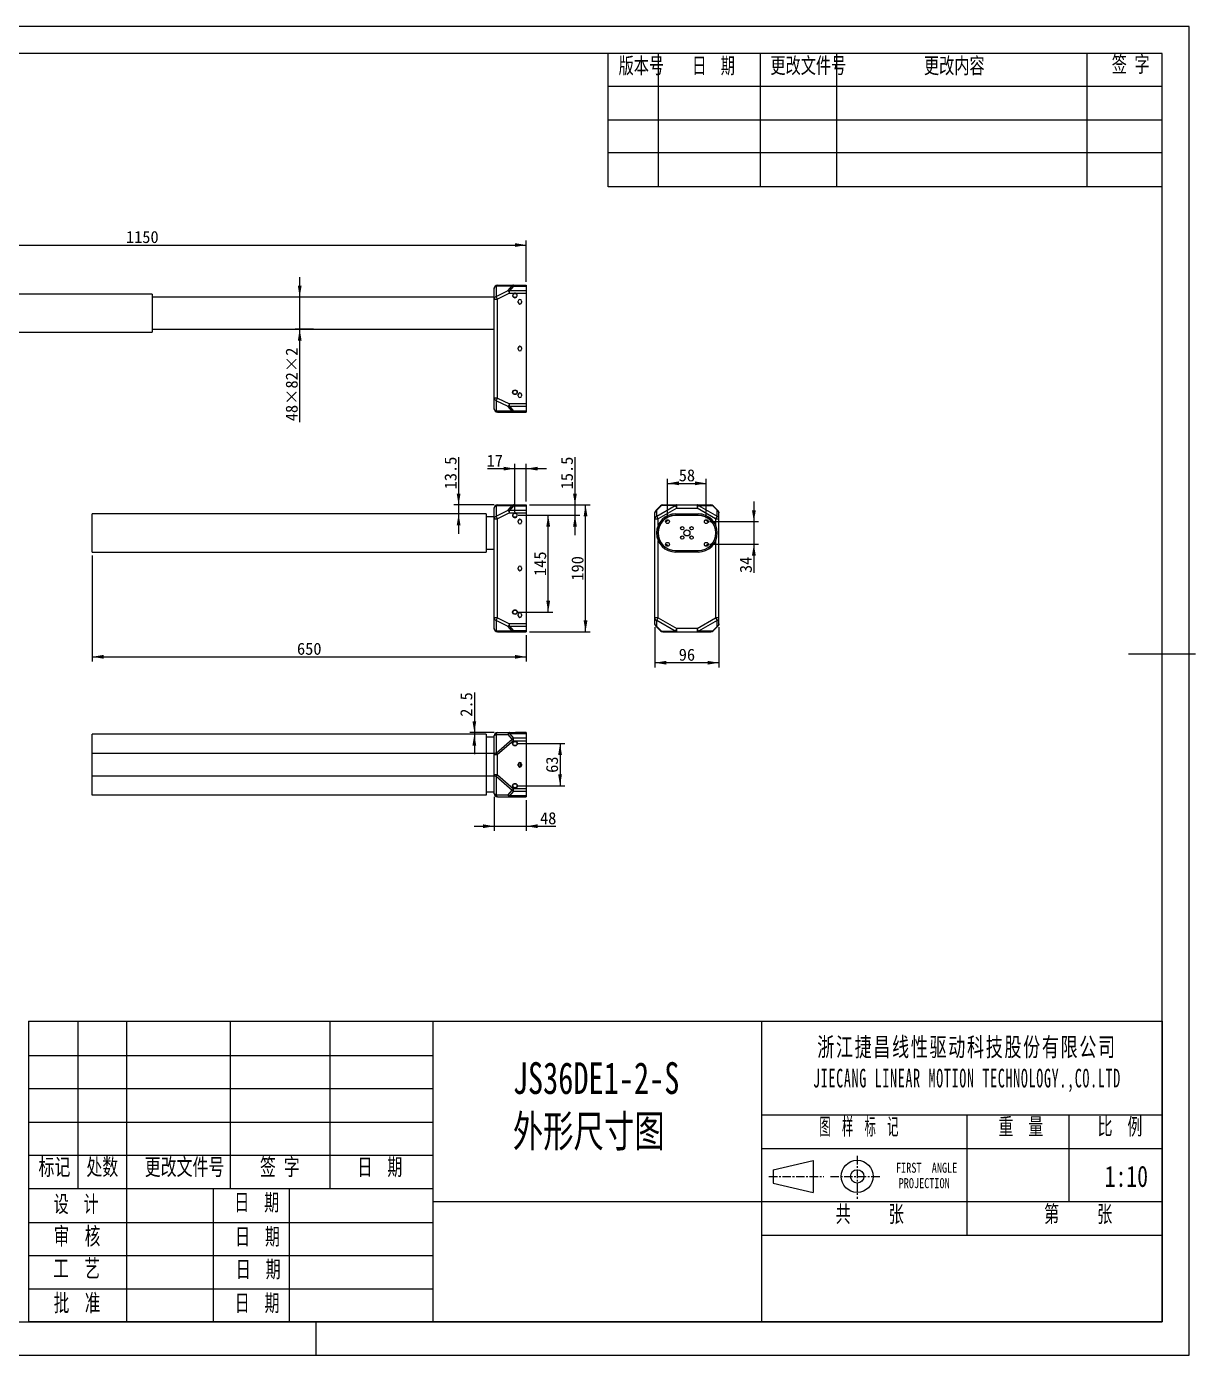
# Model space of a CAD drawing. Header units: millimetres. Extents: x -1 to 2869, y -1 to 1989.
# Drawn here: x 1119 to 2869, y -1 to 1989 of the extents above; entities that cross this region are included whole.
import ezdxf

# ---------------------------------------------------------------- set-up
doc = ezdxf.new("R2010")
doc.units = ezdxf.units.MM
doc.linetypes.add('CENTER', pattern=[10.16, 6.35, -1.27, 1.27, -1.27])
doc.linetypes.add('CENTERX2', pattern=[20.32, 12.7, -2.54, 2.54, -2.54])
doc.layers.get('0').update_dxf_attribs({"lineweight": 18})
for name, color, linetype, lineweight in [('_MODEL5_1_DXF_CONTINUOUS_LINE', 7, 'Continuous', 18), ('_MODEL5_2_DXF_CONTINUOUS_LINE', 7, 'Continuous', 18), ('DIBAN070201_DXF_CONTINUOUS_LINE', 7, 'Continuous', 18), ('OMNIMAX_FRAMDXF_CONTINUOUS_LINE', 7, 'Continuous', 18), ('OVALLEGHALOWDXF_CONTINUOUS_LINE', 7, 'Continuous', 18), ('尺寸线层', 3, 'Continuous', 18)]:
    doc.layers.add(name, color=color, linetype=linetype, lineweight=lineweight)
doc.styles.add('SLDTEXTSTYLE1', font='', dxfattribs={"width": 0.7})
doc.styles.add('SLDTEXTSTYLE2', font='', dxfattribs={"width": 0.75})
doc.styles.add('SLDTEXTSTYLE3', font='', dxfattribs={"width": 0.666667})
doc.styles.add('SLDTEXTSTYLE4', font='', dxfattribs={"width": 0.65625})
doc.styles.add('SLDTEXTSTYLE5', font='', dxfattribs={"width": 0.496589})
doc.styles.get('SLDTEXTSTYLE1').set_extended_font_data('宋体')
doc.styles.get('SLDTEXTSTYLE2').set_extended_font_data('宋体')
doc.styles.get('SLDTEXTSTYLE3').set_extended_font_data('宋体')
doc.styles.get('SLDTEXTSTYLE4').set_extended_font_data('宋体')
doc.styles.get('SLDTEXTSTYLE5').set_extended_font_data('宋体')
doc.dimstyles.get("Standard").update_dxf_attribs({"dimtxt": 18, "dimasz": 17, "dimexe": 7, "dimexo": 5, "dimgap": 3, "dimtad": 1, "dimdec": 1, "dimdsep": 46, "dimtxsty": 'Standard', "dimcen": 0.09, "dimdle": 30, "dimadec": 0, "dimazin": 0, "dimtfac": 1, "dimtmove": 0, "dimatfit": 3, "dimfxl": 1, "dimtolj": 1, "dimarcsym": 0})

# ---------------------------------------------------------------- blocks, each defined once
blk = doc.blocks.new('*X3')
at = {"layer": '尺寸线层', "linetype": 'Continuous', "lineweight": 15}
for points in [[(2208.2, 1247.9), (2211.1, 1264.9), (2205.4, 1264.9)], [(2208.2, 1213.9), (2211.1, 1196.9), (2205.4, 1196.9)]]:
    blk.add_hatch(color=0, dxfattribs=at).paths.add_polyline_path(points, flags=0)
at = {"layer": '尺寸线层', "color": 0, "linetype": 'Continuous', "lineweight": 15}
for p, q in [((2208.2, 1277.9), (2208.2, 1171.4)), ((2142, 1247.9), (2215.2, 1247.9)), ((2142, 1213.9), (2215.2, 1213.9))]:
    blk.add_line(p, q, dxfattribs=at)
at = {"layer": '尺寸线层', "color": 0, "lineweight": 15, "insert": (2196.3, 1183.1), "char_height": 18, "width": 46.659, "attachment_point": 5, "rotation": 90}
blk.add_mtext('34', dxfattribs=at)
blk = doc.blocks.new('*X4')
at = {"layer": '尺寸线层', "linetype": 'Continuous', "lineweight": 15}
for points in [[(2079, 1305.2), (2096, 1308.1), (2096, 1302.4)], [(2137, 1305.2), (2120, 1308.1), (2120, 1302.4)]]:
    blk.add_hatch(color=0, dxfattribs=at).paths.add_polyline_path(points, flags=0)
at = {"layer": '尺寸线层', "color": 0, "linetype": 'Continuous', "lineweight": 15}
for p, q in [((2079, 1252.9), (2079, 1312.2)), ((2079, 1305.2), (2137, 1305.2)), ((2137, 1252.9), (2137, 1312.2))]:
    blk.add_line(p, q, dxfattribs=at)
at = {"layer": '尺寸线层', "color": 0, "lineweight": 15, "insert": (2108, 1317.1), "char_height": 18, "width": 45.453, "attachment_point": 5}
blk.add_mtext('58', dxfattribs=at)
blk = doc.blocks.new('*X5')
at = {"layer": '尺寸线层', "linetype": 'Continuous', "lineweight": 15}
for points in [[(2060, 1036.6), (2077, 1033.8), (2077, 1039.4)], [(2156, 1036.6), (2139, 1033.8), (2139, 1039.4)]]:
    blk.add_hatch(color=0, dxfattribs=at).paths.add_polyline_path(points, flags=0)
at = {"layer": '尺寸线层', "color": 0, "linetype": 'Continuous', "lineweight": 15}
for p, q in [((2060, 1090), (2060, 1029.6)), ((2156, 1090), (2156, 1029.6)), ((2156, 1036.6), (2060, 1036.6))]:
    blk.add_line(p, q, dxfattribs=at)
at = {"layer": '尺寸线层', "color": 0, "lineweight": 15, "insert": (2108, 1048.5), "char_height": 18, "width": 46.659, "attachment_point": 5}
blk.add_mtext('96', dxfattribs=at)
blk = doc.blocks.new('*X6')
at = {"layer": '尺寸线层', "linetype": 'Continuous', "lineweight": 15}
for points in [[(1956.2, 1272.9), (1953.3, 1255.9), (1959, 1255.9)], [(1956.2, 1082.9), (1953.3, 1099.9), (1959, 1099.9)]]:
    blk.add_hatch(color=0, dxfattribs=at).paths.add_polyline_path(points, flags=0)
at = {"layer": '尺寸线层', "color": 0, "linetype": 'Continuous', "lineweight": 15}
for p, q in [((1872.5, 1272.9), (1963.2, 1272.9)), ((1956.2, 1082.9), (1956.2, 1272.9)), ((1872.5, 1082.9), (1963.2, 1082.9))]:
    blk.add_line(p, q, dxfattribs=at)
at = {"layer": '尺寸线层', "color": 0, "lineweight": 15, "insert": (1944.2, 1177.9), "char_height": 18, "width": 68.782, "attachment_point": 5, "rotation": 90}
blk.add_mtext('190', dxfattribs=at)
blk = doc.blocks.new('*X7')
at = {"layer": '尺寸线层', "linetype": 'Continuous', "lineweight": 15}
for points in [[(1217.5, 1045.5), (1234.5, 1048.3), (1234.5, 1042.6)], [(1867.5, 1045.5), (1850.5, 1048.3), (1850.5, 1042.6)]]:
    blk.add_hatch(color=0, dxfattribs=at).paths.add_polyline_path(points, flags=0)
at = {"layer": '尺寸线层', "color": 0, "linetype": 'Continuous', "lineweight": 15}
for p, q in [((1217.5, 1197.4), (1217.5, 1038.5)), ((1867.5, 1077.9), (1867.5, 1038.5)), ((1217.5, 1045.5), (1867.5, 1045.5))]:
    blk.add_line(p, q, dxfattribs=at)
at = {"layer": '尺寸线层', "color": 0, "lineweight": 15, "insert": (1542.5, 1057.4), "char_height": 18, "width": 72.201, "attachment_point": 5}
blk.add_mtext('650', dxfattribs=at)
blk = doc.blocks.new('*X8')
at = {"layer": '尺寸线层', "linetype": 'Continuous', "lineweight": 15}
for points in [[(1918, 915.5), (1920.9, 898.5), (1915.2, 898.5)], [(1918, 852.5), (1920.9, 869.5), (1915.2, 869.5)]]:
    blk.add_hatch(color=0, dxfattribs=at).paths.add_polyline_path(points, flags=0)
at = {"layer": '尺寸线层', "color": 0, "linetype": 'Continuous', "lineweight": 15}
for p, q in [((1855.5, 915.5), (1925, 915.5)), ((1918, 915.5), (1918, 852.5)), ((1855.5, 852.5), (1925, 852.5))]:
    blk.add_line(p, q, dxfattribs=at)
at = {"layer": '尺寸线层', "color": 0, "lineweight": 15, "insert": (1906.1, 884), "char_height": 18, "width": 45.855, "attachment_point": 5, "rotation": 90}
blk.add_mtext('63', dxfattribs=at)
blk = doc.blocks.new('*X9')
at = {"layer": '尺寸线层', "linetype": 'Continuous', "lineweight": 15}
for points in [[(1819.5, 791.8), (1802.5, 794.7), (1802.5, 789)], [(1867.5, 791.8), (1884.5, 794.7), (1884.5, 789)]]:
    blk.add_hatch(color=0, dxfattribs=at).paths.add_polyline_path(points, flags=0)
at = {"layer": '尺寸线层', "color": 0, "linetype": 'Continuous', "lineweight": 15}
for p, q in [((1819.5, 836), (1819.5, 784.8)), ((1867.5, 831), (1867.5, 784.8)), ((1789.5, 791.8), (1911.9, 791.8))]:
    blk.add_line(p, q, dxfattribs=at)
at = {"layer": '尺寸线层', "color": 0, "lineweight": 15, "insert": (1900.3, 803.7), "char_height": 18, "width": 46.659, "attachment_point": 5}
blk.add_mtext('48', dxfattribs=at)
blk = doc.blocks.new('*X10')
at = {"layer": '尺寸线层', "linetype": 'Continuous', "lineweight": 15}
for points in [[(1850.5, 1327.2), (1833.5, 1330), (1833.5, 1324.4)], [(1867.5, 1327.2), (1884.5, 1330), (1884.5, 1324.4)]]:
    blk.add_hatch(color=0, dxfattribs=at).paths.add_polyline_path(points, flags=0)
at = {"layer": '尺寸线层', "color": 0, "linetype": 'Continuous', "lineweight": 15}
for p, q in [((1850.5, 1262.4), (1850.5, 1334.2)), ((1867.5, 1277.9), (1867.5, 1334.2)), ((1809.6, 1327.2), (1897.5, 1327.2))]:
    blk.add_line(p, q, dxfattribs=at)
at = {"layer": '尺寸线层', "color": 0, "lineweight": 15, "insert": (1820.3, 1339.1), "char_height": 18, "width": 42.637, "attachment_point": 5}
blk.add_mtext('17', dxfattribs=at)
blk = doc.blocks.new('*X11')
at = {"layer": '尺寸线层', "linetype": 'Continuous', "lineweight": 15}
for points in [[(1766.1, 1272.9), (1769, 1289.9), (1763.3, 1289.9)], [(1766.1, 1259.4), (1769, 1242.4), (1763.3, 1242.4)]]:
    blk.add_hatch(color=0, dxfattribs=at).paths.add_polyline_path(points, flags=0)
at = {"layer": '尺寸线层', "color": 0, "linetype": 'Continuous', "lineweight": 15}
for p, q in [((1766.1, 1344.2), (1766.1, 1229.4)), ((1819.5, 1272.9), (1759.1, 1272.9)), ((1802.5, 1259.4), (1759.1, 1259.4))]:
    blk.add_line(p, q, dxfattribs=at)
at = {"layer": '尺寸线层', "color": 0, "lineweight": 15, "insert": (1754.2, 1320.7), "char_height": 18, "width": 93.922, "attachment_point": 5, "rotation": 90}
blk.add_mtext('13.5', dxfattribs=at)
blk = doc.blocks.new('*X12')
at = {"layer": '尺寸线层', "linetype": 'Continuous', "lineweight": 15}
for points in [[(1900.3, 1257.4), (1897.4, 1240.4), (1903.1, 1240.4)], [(1900.3, 1112.4), (1897.4, 1129.4), (1903.1, 1129.4)]]:
    blk.add_hatch(color=0, dxfattribs=at).paths.add_polyline_path(points, flags=0)
at = {"layer": '尺寸线层', "color": 0, "linetype": 'Continuous', "lineweight": 15}
for p, q in [((1855.5, 1257.4), (1907.3, 1257.4)), ((1900.3, 1112.4), (1900.3, 1257.4)), ((1855.5, 1112.4), (1907.3, 1112.4))]:
    blk.add_line(p, q, dxfattribs=at)
at = {"layer": '尺寸线层', "color": 0, "lineweight": 15, "insert": (1888.3, 1184.9), "char_height": 18, "width": 68.179, "attachment_point": 5, "rotation": 90}
blk.add_mtext('145', dxfattribs=at)
blk = doc.blocks.new('*X13')
at = {"layer": '尺寸线层', "linetype": 'Continuous', "lineweight": 15}
for points in [[(1940.4, 1272.9), (1943.2, 1289.9), (1937.5, 1289.9)], [(1940.4, 1257.4), (1943.2, 1240.4), (1937.5, 1240.4)]]:
    blk.add_hatch(color=0, dxfattribs=at).paths.add_polyline_path(points, flags=0)
at = {"layer": '尺寸线层', "color": 0, "linetype": 'Continuous', "lineweight": 15}
for p, q in [((1940.4, 1344.2), (1940.4, 1227.4)), ((1855.5, 1257.4), (1947.4, 1257.4)), ((1872.5, 1272.9), (1947.4, 1272.9))]:
    blk.add_line(p, q, dxfattribs=at)
at = {"layer": '尺寸线层', "color": 0, "lineweight": 15, "insert": (1928.4, 1320.7), "char_height": 18, "width": 93.922, "attachment_point": 5, "rotation": 90}
blk.add_mtext('15.5', dxfattribs=at)
blk = doc.blocks.new('*X15')
at = {"layer": '尺寸线层', "linetype": 'Continuous', "lineweight": 15}
for points in [[(1528.2, 1584), (1525.4, 1601), (1531, 1601)], [(1528.2, 1536), (1525.4, 1519), (1531, 1519)]]:
    blk.add_hatch(color=0, dxfattribs=at).paths.add_polyline_path(points, flags=0)
at = {"layer": '尺寸线层', "color": 0, "linetype": 'Continuous', "lineweight": 15}
for p, q in [((1528.2, 1396.7), (1528.2, 1614)), ((1558.1, 1584), (1521.2, 1584)), ((1548.9, 1536), (1521.2, 1536))]:
    blk.add_line(p, q, dxfattribs=at)
at = {"layer": '尺寸线层', "color": 0, "lineweight": 15, "insert": (1516.3, 1453.3), "char_height": 18, "width": 226.659, "attachment_point": 5, "rotation": 90}
blk.add_mtext('48×82×2', dxfattribs=at)
blk = doc.blocks.new('*X16')
at = {"layer": '尺寸线层', "linetype": 'Continuous', "lineweight": 15}
for points in [[(717.5, 1662), (734.5, 1664.8), (734.5, 1659.2)], [(1867.5, 1662), (1850.5, 1664.8), (1850.5, 1659.2)]]:
    blk.add_hatch(color=0, dxfattribs=at).paths.add_polyline_path(points, flags=0)
at = {"layer": '尺寸线层', "color": 0, "linetype": 'Continuous', "lineweight": 15}
for p, q in [((717.5, 1593.5), (717.5, 1669)), ((717.5, 1662), (1867.5, 1662)), ((1867.5, 1607), (1867.5, 1669))]:
    blk.add_line(p, q, dxfattribs=at)
at = {"layer": '尺寸线层', "color": 0, "lineweight": 15, "insert": (1292.5, 1673.9), "char_height": 18, "width": 94.525, "attachment_point": 5}
blk.add_mtext('1150', dxfattribs=at)
blk = doc.blocks.new('*X17')
at = {"layer": '尺寸线层', "linetype": 'Continuous', "lineweight": 15}
for points in [[(1789.7, 932), (1792.5, 949), (1786.9, 949)], [(1789.7, 929.5), (1792.5, 912.5), (1786.9, 912.5)]]:
    blk.add_hatch(color=0, dxfattribs=at).paths.add_polyline_path(points, flags=0)
at = {"layer": '尺寸线层', "color": 0, "linetype": 'Continuous', "lineweight": 15}
for p, q in [((1789.7, 992), (1789.7, 899.5)), ((1819.5, 932), (1782.7, 932)), ((1802.5, 929.5), (1782.7, 929.5))]:
    blk.add_line(p, q, dxfattribs=at)
at = {"layer": '尺寸线层', "color": 0, "lineweight": 15, "insert": (1777.8, 974.1), "char_height": 18, "width": 71.397, "attachment_point": 5, "rotation": 90}
blk.add_mtext('2.5', dxfattribs=at)

msp = doc.modelspace()

# ---------------------------------------------------------------- linework, layer by layer
at = {"color": 7, "linetype": 'Continuous', "lineweight": 0}
for p, q in [((2860, 1989.12), (0, 1989.12)), ((2860, 0), (2860, 1989.12)), ((1990.15, 1748.93), (1990.15, 1948.93)), ((2065.5, 1748.93), (2065.5, 1948.93)), ((2218.11, 1748.93), (2218.11, 1948.93)), ((2332.51, 1748.93), (2332.51, 1948.93)), ((2707.28, 1748.93), (2707.28, 1948.93)), ((2820, 1899.46), (1990.15, 1899.46)), ((2820, 1848.93), (1990.15, 1848.93)), ((2820, 1800.12), (1990.15, 1800.12)), ((2819.28, 1748.93), (1990.15, 1748.93)), ((2869.4, 1049.46), (2769.4, 1049.46)), ((1122.31, 499.72), (2819.85, 499.72)), ((1122.31, 499.72), (1122.31, 49.72)), ((1196.26, 249.46), (1196.26, 499.46)), ((1268.86, 499.46), (1268.86, 49.46)), ((1424.79, 249.46), (1424.79, 499.46)), ((1573.32, 499.72), (1573.36, 249.46)), ((1727.52, 500), (1727.52, 50)), ((2219.85, 499.72), (2219.85, 49.72)), ((2819.85, 499.72), (2819.85, 49.72)), ((1122.31, 448.74), (1727.52, 448.74)), ((1122.31, 399.12), (1727.52, 399.12)), ((2219.4, 359.46), (2819.4, 359.46)), ((2527.01, 359.46), (2527.01, 179.46)), ((2679.88, 359.46), (2679.88, 229.46)), ((1122.31, 348.71), (1727.52, 348.71)), ((1122.31, 299.26), (1727.52, 299.26)), ((2219.4, 309.46), (2819.4, 309.46)), ((2237.13, 277.23), (2297.13, 291.23)), ((2297.13, 291.23), (2297.13, 243.23)), ((2237.13, 277.23), (2237.13, 257.23)), ((2237.13, 277.23), (2237.13, 257.23)), ((1122.31, 249.46), (1727.52, 249.46)), ((1398.69, 249.46), (1398.69, 49.46)), ((1512.56, 249.46), (1512.56, 49.46)), ((2237.13, 257.23), (2297.13, 243.23)), ((1727.52, 230), (2319.88, 230)), ((2319.88, 230), (2819.85, 230)), ((1122.31, 198.41), (1727.52, 198.41)), ((2219.85, 179.72), (2819.85, 179.72)), ((1122.31, 149.14), (1727.52, 149.14)), ((1122.31, 99.14), (1727.52, 99.14)), ((2819.85, 49.72), (1122.31, 49.72)), ((1552.9, -0.54), (1552.9, 49.46)), ((0, 0), (2860, 0))]:
    msp.add_line(p, q, dxfattribs=at)
at = {"color": 7, "linetype": 'Continuous', "lineweight": 15}
for p, q in [((2819.85, 1948.93), (151.02, 1948.93)), ((2819.85, 49.72), (2819.85, 1948.93)), ((151.02, 49.72), (2819.85, 49.72))]:
    msp.add_line(p, q, dxfattribs=at)
at = {"color": 7, "linetype": 'CENTERX2', "lineweight": 0}
for p, q in [((2362.94, 298.08), (2362.94, 233.85)), ((2230.74, 267.23), (2313.08, 267.23)), ((2323, 267.57), (2398.11, 267.57))]:
    msp.add_line(p, q, dxfattribs=at)
at = {"color": 7, "linetype": 'Continuous', "lineweight": 0}
for radius in [24, 10]:
    msp.add_circle((2362.94, 267.57), radius, dxfattribs=at)
at = {"layer": '_MODEL5_1_DXF_CONTINUOUS_LINE', "color": 7, "linetype": 'Continuous'}
for p, q in [((1819.45, 1584.01), (1307.45, 1584.01)), ((1307.45, 1536.01), (1819.45, 1536.01)), ((1819.45, 1254.89), (1807.45, 1254.89)), ((1807.45, 1206.89), (1819.45, 1206.89)), ((1819.45, 924.97), (1807.45, 924.97)), ((1807.45, 900.97), (1819.45, 900.97)), ((1819.45, 866.97), (1807.45, 866.97)), ((1819.45, 842.97), (1807.45, 842.97))]:
    msp.add_line(p, q, dxfattribs=at)
for centre, start, end in [((2090.97, 1230.89), 118.08596, 132.32947), ((2124.97, 1230.89), 47.68681, 61.8783), ((2090.97, 1230.89), 227.67066, 241.9174), ((2124.97, 1230.89), 298.1242, 312.30833)]:
    msp.add_arc(centre, 22, start, end, dxfattribs=at)
at = {"layer": '_MODEL5_2_DXF_CONTINUOUS_LINE', "color": 7, "linetype": 'Continuous'}
for p, q in [((2124.97, 1257.14), (2090.97, 1257.14)), ((2090.97, 1204.64), (2124.97, 1204.64))]:
    msp.add_line(p, q, dxfattribs=at)
for centre, radius in [((2078.97, 1247.89), 2.9), ((2100.97, 1237.89), 2.5), ((2107.97, 1230.89), 4.5), ((2114.97, 1237.89), 2.5), ((2136.97, 1247.89), 2.9), ((2078.97, 1213.89), 2.9), ((2100.97, 1223.89), 2.5), ((2114.97, 1223.89), 2.5), ((2136.97, 1213.89), 2.9)]:
    msp.add_circle(centre, radius, dxfattribs=at)
for centre, start, end in [((2090.97, 1230.89), 90, 270), ((2124.97, 1230.89), 270, 90)]:
    msp.add_arc(centre, 26.25, start, end, dxfattribs=at)
at = {"layer": 'DIBAN070201_DXF_CONTINUOUS_LINE', "color": 7, "linetype": 'Continuous'}
for p, q in [((1855.6, 884.95), (1855.6, 883)), ((1858.6, 880.72), (1858.6, 887.23)), ((1860.3, 882.97), (1860.3, 884.97))]:
    msp.add_line(p, q, dxfattribs=at)
for centre, start, end in [((1857.95, 884.97), 0, 179.6795), ((1857.95, 882.97), 180.28043, 360)]:
    msp.add_arc(centre, 2.35, start, end, dxfattribs=at)
for points in [[(1855.6, 884.95), (1855.6, 884.96), (1855.6, 884.98), (1855.6, 884.99)], [(1855.6, 883), (1855.6, 882.99), (1855.6, 882.97), (1855.6, 882.96)]]:
    msp.add_open_spline(points, degree=3, dxfattribs=at)
at = {"layer": 'OMNIMAX_FRAMDXF_CONTINUOUS_LINE', "color": 7, "linetype": 'Continuous'}
for p, q in [((1819.45, 1417.01), (1819.45, 1597.01)), ((1822.46, 1601), (1846.22, 1601)), ((1822.46, 1601), (1822.46, 1585.07)), ((1822.46, 1585.07), (1840.16, 1593.92)), ((1824.45, 1602.01), (1867.45, 1602.01)), ((1840.16, 1593.92), (1846.22, 1601)), ((1840.16, 1593.92), (1842.15, 1589.94)), ((1848.21, 1600.55), (1842.15, 1593.48)), ((1867.45, 1593.48), (1842.15, 1593.48)), ((1842.15, 1589.94), (1842.15, 1593.48)), ((1848.21, 1600.55), (1848.21, 1602.01)), ((1848.21, 1600.55), (1867.45, 1600.55)), ((1867.45, 1602.01), (1867.45, 1412.01)), ((1819.45, 1581.09), (1824.45, 1581.09)), ((1824.45, 1581.09), (1822.46, 1585.07)), ((1842.15, 1589.94), (1824.45, 1581.09)), ((1824.45, 1432.93), (1824.45, 1581.09)), ((1842.15, 1589.94), (1849.75, 1589.94)), ((1849.75, 1589.94), (1849.85, 1589.45)), ((1850.45, 1589.51), (1850.45, 1590.02)), ((1851.05, 1589.45), (1851.15, 1589.94)), ((1851.15, 1589.94), (1867.45, 1589.94)), ((1855.45, 1576.01), (1855.45, 1578.01)), ((1860.45, 1578.01), (1860.45, 1576.01)), ((1855.45, 1506.01), (1855.45, 1508.01)), ((1860.45, 1508.01), (1860.45, 1506.01)), ((1824.45, 1432.93), (1819.45, 1432.93)), ((1822.46, 1428.95), (1824.45, 1432.93)), ((1824.45, 1432.93), (1842.15, 1424.08)), ((1855.45, 1436.01), (1855.45, 1438.01)), ((1860.45, 1438.01), (1860.45, 1436.01)), ((1840.16, 1420.1), (1822.46, 1428.95)), ((1822.46, 1428.95), (1822.46, 1413.03)), ((1846.22, 1413.03), (1822.46, 1413.03)), ((1842.15, 1424.08), (1840.16, 1420.1)), ((1846.22, 1413.03), (1840.16, 1420.1)), ((1867.45, 1424.08), (1842.15, 1424.08)), ((1842.15, 1420.55), (1842.15, 1424.08)), ((1842.15, 1420.55), (1867.45, 1420.55)), ((1842.15, 1420.55), (1848.21, 1413.48)), ((1867.45, 1413.48), (1848.21, 1413.48)), ((1848.21, 1412.01), (1848.21, 1413.48)), ((1824.45, 1412.01), (1867.45, 1412.01)), ((1819.45, 1087.89), (1819.45, 1267.89)), ((1822.46, 1271.88), (1846.22, 1271.88)), ((1822.46, 1271.88), (1822.46, 1255.95)), ((1822.46, 1255.95), (1840.16, 1264.8)), ((1824.45, 1251.97), (1822.46, 1255.95)), ((1824.45, 1272.89), (1867.45, 1272.89)), ((1842.15, 1260.82), (1824.45, 1251.97)), ((1840.16, 1264.8), (1846.22, 1271.88)), ((1840.16, 1264.8), (1842.15, 1260.82)), ((1848.21, 1271.43), (1842.15, 1264.36)), ((1867.45, 1264.36), (1842.15, 1264.36)), ((1842.15, 1260.82), (1842.15, 1264.36)), ((1842.15, 1260.82), (1849.75, 1260.82)), ((1848.21, 1271.43), (1848.21, 1272.89)), ((1848.21, 1271.43), (1867.45, 1271.43)), ((1849.75, 1260.82), (1849.85, 1260.33)), ((1850.45, 1260.39), (1850.45, 1260.9)), ((1851.05, 1260.33), (1851.15, 1260.82)), ((1851.15, 1260.82), (1867.45, 1260.82)), ((1867.45, 1272.89), (1867.45, 1082.89)), ((2059.97, 1094.96), (2059.97, 1260.82)), ((2061.44, 1264.36), (2068.51, 1271.43)), ((2069.77, 1271.88), (2062.7, 1264.8)), ((2062.7, 1255.95), (2090.56, 1271.88)), ((2062.7, 1255.95), (2062.7, 1264.8)), ((2064.97, 1251.97), (2062.7, 1255.95)), ((2092.83, 1267.89), (2064.97, 1251.97)), ((2090.56, 1271.88), (2069.77, 1271.88)), ((2072.04, 1272.89), (2143.9, 1272.89)), ((2090.56, 1271.88), (2092.83, 1267.89)), ((2092.83, 1267.89), (2092.83, 1272.89)), ((2092.83, 1267.89), (2123.11, 1267.89)), ((2123.11, 1272.89), (2123.11, 1267.89)), ((2123.11, 1267.89), (2125.39, 1271.88)), ((2150.97, 1251.97), (2123.11, 1267.89)), ((2125.39, 1271.88), (2153.25, 1255.95)), ((2125.39, 1271.88), (2146.18, 1271.88)), ((2153.25, 1264.8), (2146.18, 1271.88)), ((2147.44, 1271.43), (2154.51, 1264.36)), ((2153.25, 1255.95), (2150.97, 1251.97)), ((2153.25, 1255.95), (2153.25, 1264.8)), ((2155.97, 1094.96), (2155.97, 1260.82)), ((1819.45, 1251.97), (1824.45, 1251.97)), ((1824.45, 1103.81), (1824.45, 1251.97)), ((1855.45, 1246.89), (1855.45, 1248.89)), ((1860.45, 1248.89), (1860.45, 1246.89)), ((2059.97, 1251.97), (2064.97, 1251.97)), ((2064.97, 1242.48), (2064.97, 1251.97)), ((2064.97, 1234.47), (2064.97, 1235.83)), ((2150.97, 1251.97), (2150.97, 1242.48)), ((2150.97, 1251.97), (2155.97, 1251.97)), ((2150.97, 1235.81), (2150.97, 1234.47)), ((2064.97, 1225.97), (2064.97, 1227.32)), ((2064.97, 1103.81), (2064.97, 1219.3)), ((2150.97, 1227.32), (2150.97, 1225.97)), ((2150.97, 1219.31), (2150.97, 1103.81)), ((1855.45, 1176.89), (1855.45, 1178.89)), ((1860.45, 1178.89), (1860.45, 1176.89)), ((1824.45, 1103.81), (1819.45, 1103.81)), ((1822.46, 1099.83), (1824.45, 1103.81)), ((1840.16, 1090.98), (1822.46, 1099.83)), ((1822.46, 1099.83), (1822.46, 1083.91)), ((1824.45, 1103.81), (1842.15, 1094.96)), ((1842.15, 1094.96), (1840.16, 1090.98)), ((1867.45, 1094.96), (1842.15, 1094.96)), ((1842.15, 1091.43), (1842.15, 1094.96)), ((1855.45, 1106.89), (1855.45, 1108.89)), ((1860.45, 1108.89), (1860.45, 1106.89)), ((2064.97, 1103.81), (2059.97, 1103.81)), ((2062.7, 1099.83), (2064.97, 1103.81)), ((2090.56, 1083.91), (2062.7, 1099.83)), ((2062.7, 1090.98), (2062.7, 1099.83)), ((2064.97, 1103.81), (2092.83, 1087.89)), ((2123.11, 1087.89), (2150.97, 1103.81)), ((2153.25, 1099.83), (2125.39, 1083.91)), ((2155.97, 1103.81), (2150.97, 1103.81)), ((2150.97, 1103.81), (2153.25, 1099.83)), ((2153.25, 1090.98), (2153.25, 1099.83)), ((1846.22, 1083.91), (1822.46, 1083.91)), ((1824.45, 1082.89), (1867.45, 1082.89)), ((1846.22, 1083.91), (1840.16, 1090.98)), ((1842.15, 1091.43), (1867.45, 1091.43)), ((1842.15, 1091.43), (1848.21, 1084.36)), ((1867.45, 1084.36), (1848.21, 1084.36)), ((1848.21, 1082.89), (1848.21, 1084.36)), ((2068.51, 1084.36), (2061.44, 1091.43)), ((2062.7, 1090.98), (2069.77, 1083.91)), ((2069.77, 1083.91), (2090.56, 1083.91)), ((2072.04, 1082.89), (2143.9, 1082.89)), ((2092.83, 1087.89), (2090.56, 1083.91)), ((2123.11, 1087.89), (2092.83, 1087.89)), ((2092.83, 1082.89), (2092.83, 1087.89)), ((2125.39, 1083.91), (2123.11, 1087.89)), ((2123.11, 1087.89), (2123.11, 1082.89)), ((2146.18, 1083.91), (2125.39, 1083.91)), ((2146.18, 1083.91), (2153.25, 1090.98)), ((2154.51, 1091.43), (2147.44, 1084.36)), ((1819.45, 840.97), (1819.45, 926.97)), ((1822.46, 929.25), (1840.16, 929.25)), ((1822.46, 929.25), (1822.46, 901.39)), ((1822.46, 901.39), (1846.22, 922.18)), ((1824.45, 931.97), (1850.97, 931.97)), ((1848.21, 919.9), (1824.45, 899.11)), ((1846.22, 922.18), (1840.16, 929.25)), ((1842.15, 930.51), (1842.15, 931.97)), ((1842.15, 930.51), (1867.45, 930.51)), ((1842.15, 930.51), (1848.21, 923.44)), ((1846.22, 922.18), (1848.21, 919.9)), ((1867.45, 923.44), (1848.21, 923.44)), ((1848.21, 919.9), (1848.21, 923.44)), ((1848.21, 919.9), (1867.45, 919.9)), ((1849.75, 931.97), (1850.45, 931.97)), ((1850.45, 931.97), (1851.15, 931.97)), ((1867.45, 931.97), (1851.15, 931.97)), ((1867.45, 931.97), (1867.45, 835.97)), ((1819.45, 899.11), (1824.45, 899.11)), ((1824.45, 899.11), (1822.46, 901.39)), ((1824.45, 868.84), (1824.45, 899.11)), ((1855.45, 882.97), (1855.45, 884.97)), ((1860.45, 884.97), (1860.45, 882.97)), ((1824.45, 868.84), (1819.45, 868.84)), ((1822.46, 866.56), (1824.45, 868.84)), ((1822.46, 866.56), (1846.22, 845.77)), ((1822.46, 866.56), (1822.46, 838.7)), ((1824.45, 868.84), (1848.21, 848.05)), ((1822.46, 838.7), (1840.16, 838.7)), ((1824.45, 835.97), (1851.07, 835.97)), ((1840.16, 838.7), (1846.22, 845.77)), ((1848.21, 844.51), (1842.15, 837.44)), ((1867.45, 837.44), (1842.15, 837.44)), ((1842.15, 835.97), (1842.15, 837.44)), ((1848.21, 848.05), (1846.22, 845.77)), ((1867.45, 848.05), (1848.21, 848.05)), ((1848.21, 844.51), (1848.21, 848.05)), ((1848.21, 844.51), (1867.45, 844.51)), ((1850.45, 835.98), (1849.75, 835.97)), ((1851.15, 835.97), (1850.45, 835.98)), ((1851.15, 835.97), (1867.45, 835.97))]:
    msp.add_line(p, q, dxfattribs=at)
for centre, radius in [((1850.45, 1586.51), 3), ((1850.45, 1441.51), 3.5), ((1850.45, 1441.51), 3), ((1850.45, 1257.39), 3), ((1850.45, 1112.39), 3.5), ((1850.45, 1112.39), 3), ((1850.45, 915.47), 3.5), ((1850.45, 915.47), 3), ((1850.45, 852.47), 3.5), ((1850.45, 852.47), 3)]:
    msp.add_circle(centre, radius, dxfattribs=at)
for centre, radius, start, end in [((1824.45, 1597.01), 5, 90, 180), ((1850.45, 1586.51), 3.5, 101.56585, 78.43415), ((1850.45, 1586.85), 3.17, 90.03543, 102.80607), ((1850.45, 1586.85), 3.17, 77.19408, 89.96475), ((1857.95, 1578.01), 2.5, 0, 180), ((1857.95, 1576.01), 2.5, 180, 0), ((1857.95, 1508.01), 2.5, 360, 180), ((1857.95, 1506.01), 2.5, 180, 0), ((1857.95, 1438.01), 2.5, 360, 180), ((1857.95, 1436.01), 2.5, 180, 360), ((1824.45, 1417.01), 5, 180, 270), ((1824.45, 1267.89), 5, 90, 180), ((1850.45, 1257.39), 3.5, 101.56585, 78.43415), ((1850.45, 1257.73), 3.17, 90.03543, 102.80607), ((1850.45, 1257.73), 3.17, 77.19408, 89.96475), ((2064.97, 1260.82), 5, 135, 180), ((2072.04, 1267.89), 5, 90, 135), ((2143.9, 1267.89), 5, 45, 90), ((2150.97, 1260.82), 5, 0, 45), ((1857.95, 1248.89), 2.5, 0, 180), ((1857.95, 1246.89), 2.5, 180, 360), ((1857.95, 1178.89), 2.5, 0, 180), ((1857.95, 1176.89), 2.5, 180, 0), ((1857.95, 1108.89), 2.5, 360, 180), ((1857.95, 1106.89), 2.5, 180, 0), ((2064.97, 1094.96), 5, 180, 225), ((2150.97, 1094.96), 5, 315, 360), ((1824.45, 1087.89), 5, 180, 270), ((2072.04, 1087.89), 5, 225, 270), ((2143.9, 1087.89), 5, 270, 315), ((1824.45, 926.97), 5, 90, 180), ((1857.95, 884.97), 2.5, 0, 180), ((1857.95, 882.97), 2.5, 180, 360), ((1824.45, 840.97), 5, 180, 270)]:
    msp.add_arc(centre, radius, start, end, dxfattribs=at)
for points, knots in [([(1819.45, 1597.01), (1819.45, 1597.43), (1819.6, 1598.29), (1820.23, 1599.45), (1821.21, 1600.4), (1822.03, 1600.83), (1822.46, 1601)], [0, 0, 0, 0, 1.263907, 2.5594833, 3.9064103, 5.3063806, 5.3063806, 5.3063806, 5.3063806]), ([(1822.46, 1601), (1822.72, 1601.3), (1823.19, 1601.69), (1823.91, 1601.97), (1824.27, 1602.01), (1824.45, 1602.01)], [0, 0, 0, 0, 1.2110339, 1.7667809, 2.3046645, 2.3046645, 2.3046645, 2.3046645]), ([(1842.15, 1593.48), (1841.98, 1593.55), (1841.34, 1593.79), (1840.66, 1593.93), (1840.16, 1593.92)], [0, 0, 0, 0, 0.5535474, 2.0530536, 2.0530536, 2.0530536, 2.0530536]), ([(1848.21, 1602.01), (1848.03, 1602.01), (1847.67, 1601.97), (1846.95, 1601.69), (1846.48, 1601.3), (1846.22, 1601)], [0, 0, 0, 0, 0.5380662, 1.0937912, 2.3046662, 2.3046662, 2.3046662, 2.3046662]), ([(1846.22, 1601), (1846.38, 1601), (1847.06, 1600.96), (1847.73, 1600.76), (1848.21, 1600.55)], [0, 0, 0, 0, 0.4733683, 2.0532698, 2.0532698, 2.0532698, 2.0532698]), ([(1822.46, 1585.07), (1822.03, 1584.91), (1821.21, 1584.48), (1820.23, 1583.53), (1819.6, 1582.37), (1819.45, 1581.51), (1819.45, 1581.09)], [0, 0, 0, 0, 1.4002517, 2.7471245, 4.0425595, 5.3063837, 5.3063837, 5.3063837, 5.3063837]), ([(1819.45, 1432.93), (1819.45, 1432.51), (1819.6, 1431.66), (1820.23, 1430.5), (1821.21, 1429.55), (1822.03, 1429.12), (1822.46, 1428.95)], [0, 0, 0, 0, 1.2638242, 2.5592592, 3.906132, 5.3063837, 5.3063837, 5.3063837, 5.3063837]), ([(1822.46, 1413.03), (1822.03, 1413.2), (1821.21, 1413.63), (1820.23, 1414.58), (1819.6, 1415.74), (1819.45, 1416.59), (1819.45, 1417.01)], [0, 0, 0, 0, 1.3999702, 2.7468972, 4.0424735, 5.3063806, 5.3063806, 5.3063806, 5.3063806]), ([(1824.45, 1412.01), (1824.27, 1412.01), (1823.91, 1412.06), (1823.19, 1412.34), (1822.72, 1412.73), (1822.46, 1413.03)], [0, 0, 0, 0, 0.5378837, 1.0936306, 2.3046645, 2.3046645, 2.3046645, 2.3046645]), ([(1840.16, 1420.1), (1840.32, 1420.1), (1841, 1420.14), (1841.67, 1420.34), (1842.15, 1420.55)], [0, 0, 0, 0, 0.4733688, 2.0532698, 2.0532698, 2.0532698, 2.0532698]), ([(1848.21, 1413.48), (1848.04, 1413.41), (1847.41, 1413.16), (1846.72, 1413.03), (1846.22, 1413.03)], [0, 0, 0, 0, 0.5535479, 2.0530536, 2.0530536, 2.0530536, 2.0530536]), ([(1846.22, 1413.03), (1846.48, 1412.73), (1846.95, 1412.34), (1847.67, 1412.06), (1848.03, 1412.01), (1848.21, 1412.01)], [0, 0, 0, 0, 1.210875, 1.7665999, 2.3046662, 2.3046662, 2.3046662, 2.3046662]), ([(1819.45, 1267.89), (1819.45, 1268.31), (1819.6, 1269.17), (1820.23, 1270.33), (1821.21, 1271.28), (1822.03, 1271.71), (1822.46, 1271.88)], [0, 0, 0, 0, 1.263907, 2.5594833, 3.9064103, 5.3063806, 5.3063806, 5.3063806, 5.3063806]), ([(1822.46, 1255.95), (1822.03, 1255.79), (1821.21, 1255.36), (1820.23, 1254.41), (1819.6, 1253.25), (1819.45, 1252.39), (1819.45, 1251.97)], [0, 0, 0, 0, 1.4002517, 2.7471245, 4.0425595, 5.3063837, 5.3063837, 5.3063837, 5.3063837]), ([(1822.46, 1271.88), (1822.72, 1272.18), (1823.19, 1272.57), (1823.91, 1272.85), (1824.27, 1272.89), (1824.45, 1272.89)], [0, 0, 0, 0, 1.2110339, 1.7667809, 2.3046645, 2.3046645, 2.3046645, 2.3046645]), ([(1842.15, 1264.36), (1841.98, 1264.43), (1841.34, 1264.67), (1840.66, 1264.81), (1840.16, 1264.8)], [0, 0, 0, 0, 0.5535474, 2.0530536, 2.0530536, 2.0530536, 2.0530536]), ([(1848.21, 1272.89), (1848.03, 1272.89), (1847.67, 1272.85), (1846.95, 1272.57), (1846.48, 1272.18), (1846.22, 1271.88)], [0, 0, 0, 0, 0.5380662, 1.0937912, 2.3046662, 2.3046662, 2.3046662, 2.3046662]), ([(1846.22, 1271.88), (1846.38, 1271.88), (1847.06, 1271.84), (1847.73, 1271.64), (1848.21, 1271.43)], [0, 0, 0, 0, 0.4733683, 2.0532698, 2.0532698, 2.0532698, 2.0532698]), ([(2059.97, 1260.82), (2059.97, 1261.15), (2060.05, 1261.81), (2060.41, 1262.75), (2060.99, 1263.59), (2061.5, 1264.06), (2061.78, 1264.27)], [0, 0, 0, 0, 0.9835196, 1.9783341, 2.9932737, 4.03297, 4.03297, 4.03297, 4.03297]), ([(2062.7, 1255.95), (2062.29, 1255.77), (2061.55, 1255.31), (2060.66, 1254.35), (2060.1, 1253.21), (2059.97, 1252.38), (2059.97, 1251.97)], [0, 0, 0, 0, 1.3263708, 2.6136269, 3.865096, 5.0952417, 5.0952417, 5.0952417, 5.0952417]), ([(2062.7, 1264.8), (2062.45, 1264.81), (2061.99, 1264.75), (2061.59, 1264.51), (2061.44, 1264.36)], [0, 0, 0, 0, 0.7293207, 1.3708529, 1.3708529, 1.3708529, 1.3708529]), ([(2061.78, 1264.27), (2061.85, 1264.32), (2062.14, 1264.52), (2062.45, 1264.69), (2062.7, 1264.8)], [0, 0, 0, 0, 0.2642235, 1.0641519, 1.0641519, 1.0641519, 1.0641519]), ([(2068.51, 1271.43), (2068.66, 1271.58), (2069.06, 1271.82), (2069.53, 1271.88), (2069.77, 1271.88)], [0, 0, 0, 0, 0.6415331, 1.3708529, 1.3708529, 1.3708529, 1.3708529]), ([(2069.77, 1271.88), (2070.08, 1272.19), (2070.78, 1272.7), (2071.63, 1272.89), (2072.04, 1272.89)], [0, 0, 0, 0, 1.3207529, 2.5554612, 2.5554612, 2.5554612, 2.5554612]), ([(2092.83, 1272.89), (2092.42, 1272.89), (2091.57, 1272.7), (2090.87, 1272.19), (2090.56, 1271.88)], [0, 0, 0, 0, 1.234547, 2.5554716, 2.5554716, 2.5554716, 2.5554716]), ([(2125.39, 1271.88), (2125.08, 1272.19), (2124.38, 1272.7), (2123.52, 1272.89), (2123.11, 1272.89)], [0, 0, 0, 0, 1.3209247, 2.5554716, 2.5554716, 2.5554716, 2.5554716]), ([(2143.9, 1272.89), (2144.31, 1272.89), (2145.17, 1272.7), (2145.87, 1272.19), (2146.18, 1271.88)], [0, 0, 0, 0, 1.2347083, 2.5554612, 2.5554612, 2.5554612, 2.5554612]), ([(2146.18, 1271.88), (2146.42, 1271.88), (2146.88, 1271.82), (2147.29, 1271.58), (2147.44, 1271.43)], [0, 0, 0, 0, 0.7293199, 1.3708529, 1.3708529, 1.3708529, 1.3708529]), ([(2153.25, 1264.8), (2153.33, 1264.77), (2153.65, 1264.61), (2153.95, 1264.42), (2154.16, 1264.27)], [0, 0, 0, 0, 0.2679871, 1.0641489, 1.0641489, 1.0641489, 1.0641489]), ([(2154.51, 1264.36), (2154.36, 1264.51), (2153.95, 1264.75), (2153.49, 1264.81), (2153.25, 1264.8)], [0, 0, 0, 0, 0.6415322, 1.3708529, 1.3708529, 1.3708529, 1.3708529]), ([(2155.97, 1251.97), (2155.97, 1252.38), (2155.84, 1253.21), (2155.28, 1254.35), (2154.4, 1255.31), (2153.65, 1255.77), (2153.25, 1255.95)], [0, 0, 0, 0, 1.2301457, 2.4816149, 3.7688709, 5.0952417, 5.0952417, 5.0952417, 5.0952417]), ([(2154.16, 1264.27), (2154.44, 1264.06), (2154.95, 1263.59), (2155.53, 1262.75), (2155.89, 1261.81), (2155.97, 1261.15), (2155.97, 1260.82)], [0, 0, 0, 0, 1.0396963, 2.0546359, 3.0494504, 4.03297, 4.03297, 4.03297, 4.03297]), ([(1819.45, 1103.81), (1819.45, 1103.39), (1819.6, 1102.54), (1820.23, 1101.38), (1821.21, 1100.43), (1822.03, 1100), (1822.46, 1099.83)], [0, 0, 0, 0, 1.2638242, 2.5592592, 3.906132, 5.3063837, 5.3063837, 5.3063837, 5.3063837]), ([(2059.97, 1103.81), (2059.97, 1103.41), (2060.1, 1102.58), (2060.66, 1101.44), (2061.55, 1100.48), (2062.29, 1100.02), (2062.7, 1099.83)], [0, 0, 0, 0, 1.2301457, 2.4816149, 3.7688709, 5.0952417, 5.0952417, 5.0952417, 5.0952417]), ([(2061.78, 1091.52), (2061.5, 1091.73), (2060.99, 1092.19), (2060.41, 1093.04), (2060.05, 1093.98), (2059.97, 1094.64), (2059.97, 1094.96)], [0, 0, 0, 0, 1.0396963, 2.0546359, 3.0494504, 4.03297, 4.03297, 4.03297, 4.03297]), ([(2153.25, 1099.83), (2153.65, 1100.02), (2154.4, 1100.48), (2155.28, 1101.44), (2155.84, 1102.58), (2155.97, 1103.41), (2155.97, 1103.81)], [0, 0, 0, 0, 1.3263708, 2.6136269, 3.865096, 5.0952417, 5.0952417, 5.0952417, 5.0952417]), ([(2155.97, 1094.96), (2155.97, 1094.64), (2155.89, 1093.98), (2155.53, 1093.04), (2154.95, 1092.19), (2154.44, 1091.73), (2154.16, 1091.52)], [0, 0, 0, 0, 0.9835196, 1.9783341, 2.9932737, 4.03297, 4.03297, 4.03297, 4.03297]), ([(1822.46, 1083.91), (1822.03, 1084.08), (1821.21, 1084.51), (1820.23, 1085.46), (1819.6, 1086.62), (1819.45, 1087.47), (1819.45, 1087.89)], [0, 0, 0, 0, 1.3999702, 2.7468972, 4.0424735, 5.3063806, 5.3063806, 5.3063806, 5.3063806]), ([(1824.45, 1082.89), (1824.27, 1082.89), (1823.91, 1082.94), (1823.19, 1083.22), (1822.72, 1083.61), (1822.46, 1083.91)], [0, 0, 0, 0, 0.5378837, 1.0936306, 2.3046645, 2.3046645, 2.3046645, 2.3046645]), ([(1840.16, 1090.98), (1840.32, 1090.98), (1841, 1091.02), (1841.67, 1091.22), (1842.15, 1091.43)], [0, 0, 0, 0, 0.4733688, 2.0532698, 2.0532698, 2.0532698, 2.0532698]), ([(1848.21, 1084.36), (1848.04, 1084.29), (1847.41, 1084.04), (1846.72, 1083.91), (1846.22, 1083.91)], [0, 0, 0, 0, 0.5535479, 2.0530536, 2.0530536, 2.0530536, 2.0530536]), ([(1846.22, 1083.91), (1846.48, 1083.61), (1846.95, 1083.22), (1847.67, 1082.94), (1848.03, 1082.89), (1848.21, 1082.89)], [0, 0, 0, 0, 1.210875, 1.7665999, 2.3046662, 2.3046662, 2.3046662, 2.3046662]), ([(2061.44, 1091.43), (2061.59, 1091.28), (2061.99, 1091.04), (2062.45, 1090.98), (2062.7, 1090.98)], [0, 0, 0, 0, 0.6415322, 1.3708529, 1.3708529, 1.3708529, 1.3708529]), ([(2062.7, 1090.98), (2062.61, 1091.02), (2062.3, 1091.18), (2061.99, 1091.36), (2061.78, 1091.52)], [0, 0, 0, 0, 0.2679871, 1.0641489, 1.0641489, 1.0641489, 1.0641489]), ([(2069.77, 1083.91), (2069.53, 1083.91), (2069.06, 1083.97), (2068.66, 1084.21), (2068.51, 1084.36)], [0, 0, 0, 0, 0.7293199, 1.3708529, 1.3708529, 1.3708529, 1.3708529]), ([(2072.04, 1082.89), (2071.63, 1082.89), (2070.78, 1083.09), (2070.08, 1083.6), (2069.77, 1083.91)], [0, 0, 0, 0, 1.2347083, 2.5554612, 2.5554612, 2.5554612, 2.5554612]), ([(2090.56, 1083.91), (2090.87, 1083.6), (2091.57, 1083.09), (2092.42, 1082.89), (2092.83, 1082.89)], [0, 0, 0, 0, 1.3209247, 2.5554716, 2.5554716, 2.5554716, 2.5554716]), ([(2123.11, 1082.89), (2123.52, 1082.89), (2124.38, 1083.09), (2125.08, 1083.6), (2125.39, 1083.91)], [0, 0, 0, 0, 1.234547, 2.5554716, 2.5554716, 2.5554716, 2.5554716]), ([(2146.18, 1083.91), (2145.87, 1083.6), (2145.17, 1083.09), (2144.31, 1082.89), (2143.9, 1082.89)], [0, 0, 0, 0, 1.3207529, 2.5554612, 2.5554612, 2.5554612, 2.5554612]), ([(2147.44, 1084.36), (2147.29, 1084.21), (2146.88, 1083.97), (2146.42, 1083.91), (2146.18, 1083.91)], [0, 0, 0, 0, 0.6415331, 1.3708529, 1.3708529, 1.3708529, 1.3708529]), ([(2154.16, 1091.52), (2154.09, 1091.47), (2153.8, 1091.27), (2153.49, 1091.09), (2153.25, 1090.98)], [0, 0, 0, 0, 0.2642235, 1.0641519, 1.0641519, 1.0641519, 1.0641519]), ([(2153.25, 1090.98), (2153.49, 1090.98), (2153.95, 1091.04), (2154.36, 1091.28), (2154.51, 1091.43)], [0, 0, 0, 0, 0.7293207, 1.3708529, 1.3708529, 1.3708529, 1.3708529]), ([(1819.45, 926.97), (1819.45, 927.1), (1819.49, 927.35), (1819.65, 927.7), (1819.92, 928.04), (1820.42, 928.48), (1821.27, 928.93), (1822.04, 929.16), (1822.46, 929.25)], [0, 0, 0, 0, 0.3630558, 0.7484524, 1.172604, 1.6458355, 2.7473144, 4.0357253, 4.0357253, 4.0357253, 4.0357253]), ([(1822.46, 929.25), (1822.55, 929.63), (1822.76, 930.33), (1823.15, 931.1), (1823.54, 931.55), (1823.83, 931.79), (1824.13, 931.94), (1824.35, 931.97), (1824.45, 931.97)], [0, 0, 0, 0, 1.1771921, 2.1667067, 2.5850784, 2.9553415, 3.2873718, 3.5973228, 3.5973228, 3.5973228, 3.5973228]), ([(1842.15, 931.97), (1842.05, 931.97), (1841.83, 931.94), (1841.53, 931.79), (1841.24, 931.55), (1840.85, 931.1), (1840.46, 930.33), (1840.25, 929.63), (1840.16, 929.25)], [0, 0, 0, 0, 0.309951, 0.6419814, 1.0122445, 1.4306161, 2.4201307, 3.5973228, 3.5973228, 3.5973228, 3.5973228]), ([(1840.16, 929.25), (1840.31, 929.38), (1840.93, 929.87), (1841.61, 930.28), (1842.15, 930.51)], [0, 0, 0, 0, 0.6052497, 2.3644167, 2.3644167, 2.3644167, 2.3644167]), ([(1848.21, 923.44), (1848.04, 923.36), (1847.33, 923.02), (1846.67, 922.57), (1846.22, 922.18)], [0, 0, 0, 0, 0.5733031, 2.3644617, 2.3644617, 2.3644617, 2.3644617]), ([(1822.46, 901.39), (1822.04, 901.3), (1821.28, 901.07), (1820.42, 900.62), (1819.92, 900.18), (1819.65, 899.84), (1819.49, 899.48), (1819.45, 899.23), (1819.45, 899.11)], [0, 0, 0, 0, 1.2881612, 2.3897174, 2.8630034, 3.2872184, 3.6726587, 4.0357227, 4.0357227, 4.0357227, 4.0357227]), ([(1819.45, 868.84), (1819.45, 868.72), (1819.49, 868.47), (1819.65, 868.11), (1819.92, 867.77), (1820.42, 867.33), (1821.28, 866.88), (1822.04, 866.65), (1822.46, 866.56)], [0, 0, 0, 0, 0.363064, 0.7485042, 1.1727192, 1.6460052, 2.7475614, 4.0357227, 4.0357227, 4.0357227, 4.0357227]), ([(1822.46, 838.7), (1822.04, 838.79), (1821.27, 839.02), (1820.42, 839.47), (1819.92, 839.91), (1819.65, 840.25), (1819.49, 840.6), (1819.45, 840.85), (1819.45, 840.97)], [0, 0, 0, 0, 1.2884109, 2.3898898, 2.8631213, 3.2872729, 3.6726695, 4.0357253, 4.0357253, 4.0357253, 4.0357253]), ([(1824.45, 835.97), (1824.35, 835.97), (1824.13, 836.01), (1823.83, 836.16), (1823.54, 836.4), (1823.15, 836.85), (1822.76, 837.62), (1822.55, 838.32), (1822.46, 838.7)], [0, 0, 0, 0, 0.309951, 0.6419814, 1.0122445, 1.4306161, 2.4201307, 3.5973228, 3.5973228, 3.5973228, 3.5973228]), ([(1840.16, 838.7), (1840.25, 838.32), (1840.46, 837.62), (1840.85, 836.85), (1841.24, 836.4), (1841.53, 836.16), (1841.83, 836.01), (1842.05, 835.97), (1842.15, 835.97)], [0, 0, 0, 0, 1.1771921, 2.1667067, 2.5850784, 2.9553415, 3.2873718, 3.5973228, 3.5973228, 3.5973228, 3.5973228]), ([(1842.15, 837.44), (1841.98, 837.51), (1841.27, 837.86), (1840.61, 838.31), (1840.16, 838.7)], [0, 0, 0, 0, 0.5733025, 2.3644617, 2.3644617, 2.3644617, 2.3644617]), ([(1846.22, 845.77), (1846.37, 845.64), (1846.99, 845.15), (1847.67, 844.74), (1848.21, 844.51)], [0, 0, 0, 0, 0.6052491, 2.3644167, 2.3644167, 2.3644167, 2.3644167])]:
    msp.add_open_spline(points, degree=3, knots=knots, dxfattribs=at)
at = {"layer": 'OVALLEGHALOWDXF_CONTINUOUS_LINE', "color": 7, "linetype": 'Continuous'}
for p, q in [((1307.45, 1588.51), (717.45, 1588.51)), ((1307.45, 1588.51), (1307.45, 1531.51)), ((717.45, 1531.51), (1307.45, 1531.51)), ((1217.45, 1202.39), (1217.45, 1259.39)), ((1807.45, 1259.39), (1217.45, 1259.39)), ((1807.45, 1259.39), (1807.45, 1202.39)), ((2090.97, 1259.39), (2124.97, 1259.39)), ((2090.97, 1257.39), (2124.97, 1257.39)), ((1217.45, 1202.39), (1807.45, 1202.39)), ((2124.97, 1204.39), (2090.97, 1204.39)), ((2124.97, 1202.39), (2090.97, 1202.39)), ((1217.45, 838.47), (1217.45, 929.47)), ((1807.45, 929.47), (1217.45, 929.47)), ((1807.45, 929.47), (1807.45, 838.47)), ((1217.45, 900.97), (1807.45, 900.97)), ((1807.45, 866.97), (1217.45, 866.97)), ((1807.45, 838.47), (1217.45, 838.47))]:
    msp.add_line(p, q, dxfattribs=at)
for centre, radius, start, end in [((2090.97, 1230.89), 28.5, 90, 270), ((2090.97, 1230.89), 26.5, 90, 270), ((2124.97, 1230.89), 28.5, 270, 90), ((2124.97, 1230.89), 26.5, 270, 90)]:
    msp.add_arc(centre, radius, start, end, dxfattribs=at)

# ---------------------------------------------------------------- texts
at = {"color": 7, "linetype": 'Continuous', "lineweight": -2, "char_height": 23.812, "attachment_point": 1}
for s, insert, width, style in [('版本号', (2005.71, 1942.59), 138.0061, 'SLDTEXTSTYLE1'), ('日  期', (2115.94, 1942.59), 121.6982, 'SLDTEXTSTYLE4'), ('更改文件号', (2232.96, 1942.82), 232.99, 'SLDTEXTSTYLE1'), ('更改内容', (2462.86, 1942.59), 185.8705, 'SLDTEXTSTYLE1'), ('签 字', (2744.09, 1944.63), 115.0982, 'SLDTEXTSTYLE1')]:
    msp.add_mtext(s, dxfattribs=dict(at, insert=insert, width=width, style=style))
at = {"linetype": 'CENTER', "insert": (2527.37, 434.38), "char_height": 28, "width": 944.193, "attachment_point": 5}
msp.add_mtext('{\\W0.7;\\T1.1;\\C0;浙江捷昌线性驱动科技股份有限公司\\P\\W0.55;JIECANG LINEAR MOTION TECHNOLOGY.,CO.LTD}', dxfattribs=at)
at = {"color": 7, "linetype": 'Continuous', "insert": (1847.3, 438.51), "char_height": 47.625, "width": 515.5207, "attachment_point": 1, "style": 'SLDTEXTSTYLE1'}
msp.add_mtext('JS36DE1-2-S\\P外形尺寸图', dxfattribs=at)
at = {"color": 7, "linetype": 'Continuous', "lineweight": 0, "attachment_point": 1}
for s, insert, char_height, width, style in [('图  样  标  记', (2306.32, 354.73), 25, 242.0527, 'SLDTEXTSTYLE5'), ('重  量', (2574.45, 354.73), 25, 136.9326, 'SLDTEXTSTYLE4'), ('比  例', (2722.87, 354.73), 25, 129.9668, 'SLDTEXTSTYLE4'), ('标记', (1137.11, 294.19), 25, 95.6145, 'SLDTEXTSTYLE1'), ('处数', (1208.81, 294.19), 25, 95.0279, 'SLDTEXTSTYLE1'), ('更改文件号', (1296.12, 294.19), 25, 244.6089, 'SLDTEXTSTYLE1'), ('签 字', (1468.66, 294.19), 25, 120.838, 'SLDTEXTSTYLE1'), ('日  期', (1614.69, 294.19), 25, 127.7671, 'SLDTEXTSTYLE4'), ('FIRST  ANGLE', (2421.04, 287.91), 15, 191.3128, 'SLDTEXTSTYLE2'), ('PROJECTION', (2425, 264.88), 15, 159.8883, 'SLDTEXTSTYLE2'), ('设  计', (1159.91, 238.7), 25, 136.1994, 'SLDTEXTSTYLE4'), ('日  期', (1430.32, 241.15), 25, 127.7671, 'SLDTEXTSTYLE4'), ('共     张', (2330.63, 223.78), 25, 210.8007, 'SLDTEXTSTYLE3'), ('第     张', (2642.76, 223.78), 25, 210.6145, 'SLDTEXTSTYLE3'), ('审  核', (1159.91, 191.21), 26, 139.169, 'SLDTEXTSTYLE4'), ('日  期', (1431.45, 190.02), 25, 127.7671, 'SLDTEXTSTYLE4'), ('工  艺', (1159.27, 142.81), 26, 140.8848, 'SLDTEXTSTYLE4'), ('日  期', (1432.6, 141.06), 25, 127.7671, 'SLDTEXTSTYLE4'), ('批  准', (1159.9, 91.17), 26, 142.4099, 'SLDTEXTSTYLE4'), ('日  期', (1430.91, 90.49), 25, 127.7671, 'SLDTEXTSTYLE4')]:
    msp.add_mtext(s, dxfattribs=dict(at, insert=insert, char_height=char_height, width=width, style=style))
at = {"color": 7, "insert": (2733.61, 283.54), "char_height": 31.75, "width": 125.0489, "attachment_point": 1, "style": 'SLDTEXTSTYLE2'}
msp.add_mtext('1:10', dxfattribs=at)

# ---------------------------------------------------------------- dimensions: what is measured, and where the dimension line sits
at = {"layer": '尺寸线层', "lineweight": 15}
for base, p1, p2, picture, middle in [((1867.45, 1661.99), (717.45, 1588.51), (1867.45, 1602.01), '*X16', (1292.45, 1673.94)), ((2136.97, 1305.23), (2078.97, 1247.89), (2136.97, 1247.89), '*X4', (2107.97, 1317.12)), ((1867.45, 1045.46), (1217.45, 1202.39), (1867.45, 1082.89), '*X7', (1542.45, 1057.36)), ((2059.97, 1036.61), (2155.97, 1094.96), (2059.97, 1094.96), '*X5', (2107.97, 1048.51))]:
    dim = msp.add_linear_dim(base=base, p1=p1, p2=p2, dimstyle='Standard', override={"dimsah": 1, "dimtfill": 1, "dimtzin": 8}, dxfattribs=at)
    dim.commit()
    dim.dimension.update_dxf_attribs({"geometry": picture, "text_midpoint": middle})
dim = msp.add_linear_dim(base=(1528.19, 1584.01), p1=(1553.95, 1536.01), p2=(1563.14, 1584.01), angle=90, text='48×82×2', dimstyle='Standard', override={"dimsah": 1, "dimtfill": 1}, dxfattribs=at)
dim.commit()
dim.dimension.update_dxf_attribs({"geometry": '*X15', "text_midpoint": (1516.29, 1453.32), "dimtype": 160})
for base, p1, p2, picture, middle in [((1766.15, 1259.39), (1824.45, 1272.89), (1807.45, 1259.39), '*X11', (1754.2, 1320.67)), ((1940.37, 1257.39), (1867.45, 1272.89), (1850.45, 1257.39), '*X13', (1928.42, 1320.67)), ((2208.25, 1213.89), (2136.97, 1247.89), (2136.97, 1213.89), '*X3', (2196.35, 1183.07)), ((1789.69, 929.47), (1824.45, 931.97), (1807.45, 929.47), '*X17', (1777.79, 974.12))]:
    dim = msp.add_linear_dim(base=base, p1=p1, p2=p2, angle=270, dimstyle='Standard', override={"dimsah": 1, "dimtfill": 1, "dimtzin": 8}, dxfattribs=at)
    dim.commit()
    dim.dimension.update_dxf_attribs({"geometry": picture, "text_midpoint": middle, "dimtype": 160})
for base, p1, p2, picture, middle in [((1867.45, 1327.19), (1850.45, 1257.39), (1867.45, 1272.89), '*X10', (1820.29, 1339.14)), ((1867.45, 791.83), (1819.45, 840.97), (1867.45, 835.97), '*X9', (1900.27, 803.73))]:
    dim = msp.add_linear_dim(base=base, p1=p1, p2=p2, dimstyle='Standard', override={"dimsah": 1, "dimtfill": 1, "dimtzin": 8}, dxfattribs=at)
    dim.commit()
    dim.dimension.update_dxf_attribs({"geometry": picture, "text_midpoint": middle, "dimtype": 160})
for base, p1, p2, angle, picture, middle in [((1900.27, 1257.39), (1850.45, 1112.39), (1850.45, 1257.39), 90, '*X12', (1888.32, 1184.89)), ((1956.18, 1272.89), (1867.45, 1082.89), (1867.45, 1272.89), 90, '*X6', (1944.23, 1177.89)), ((1918.02, 852.47), (1850.45, 915.47), (1850.45, 852.47), 270, '*X8', (1906.12, 883.97))]:
    dim = msp.add_linear_dim(base=base, p1=p1, p2=p2, angle=angle, dimstyle='Standard', override={"dimsah": 1, "dimtfill": 1, "dimtzin": 8}, dxfattribs=at)
    dim.commit()
    dim.dimension.update_dxf_attribs({"geometry": picture, "text_midpoint": middle})

doc.saveas('drawing.dxf')
